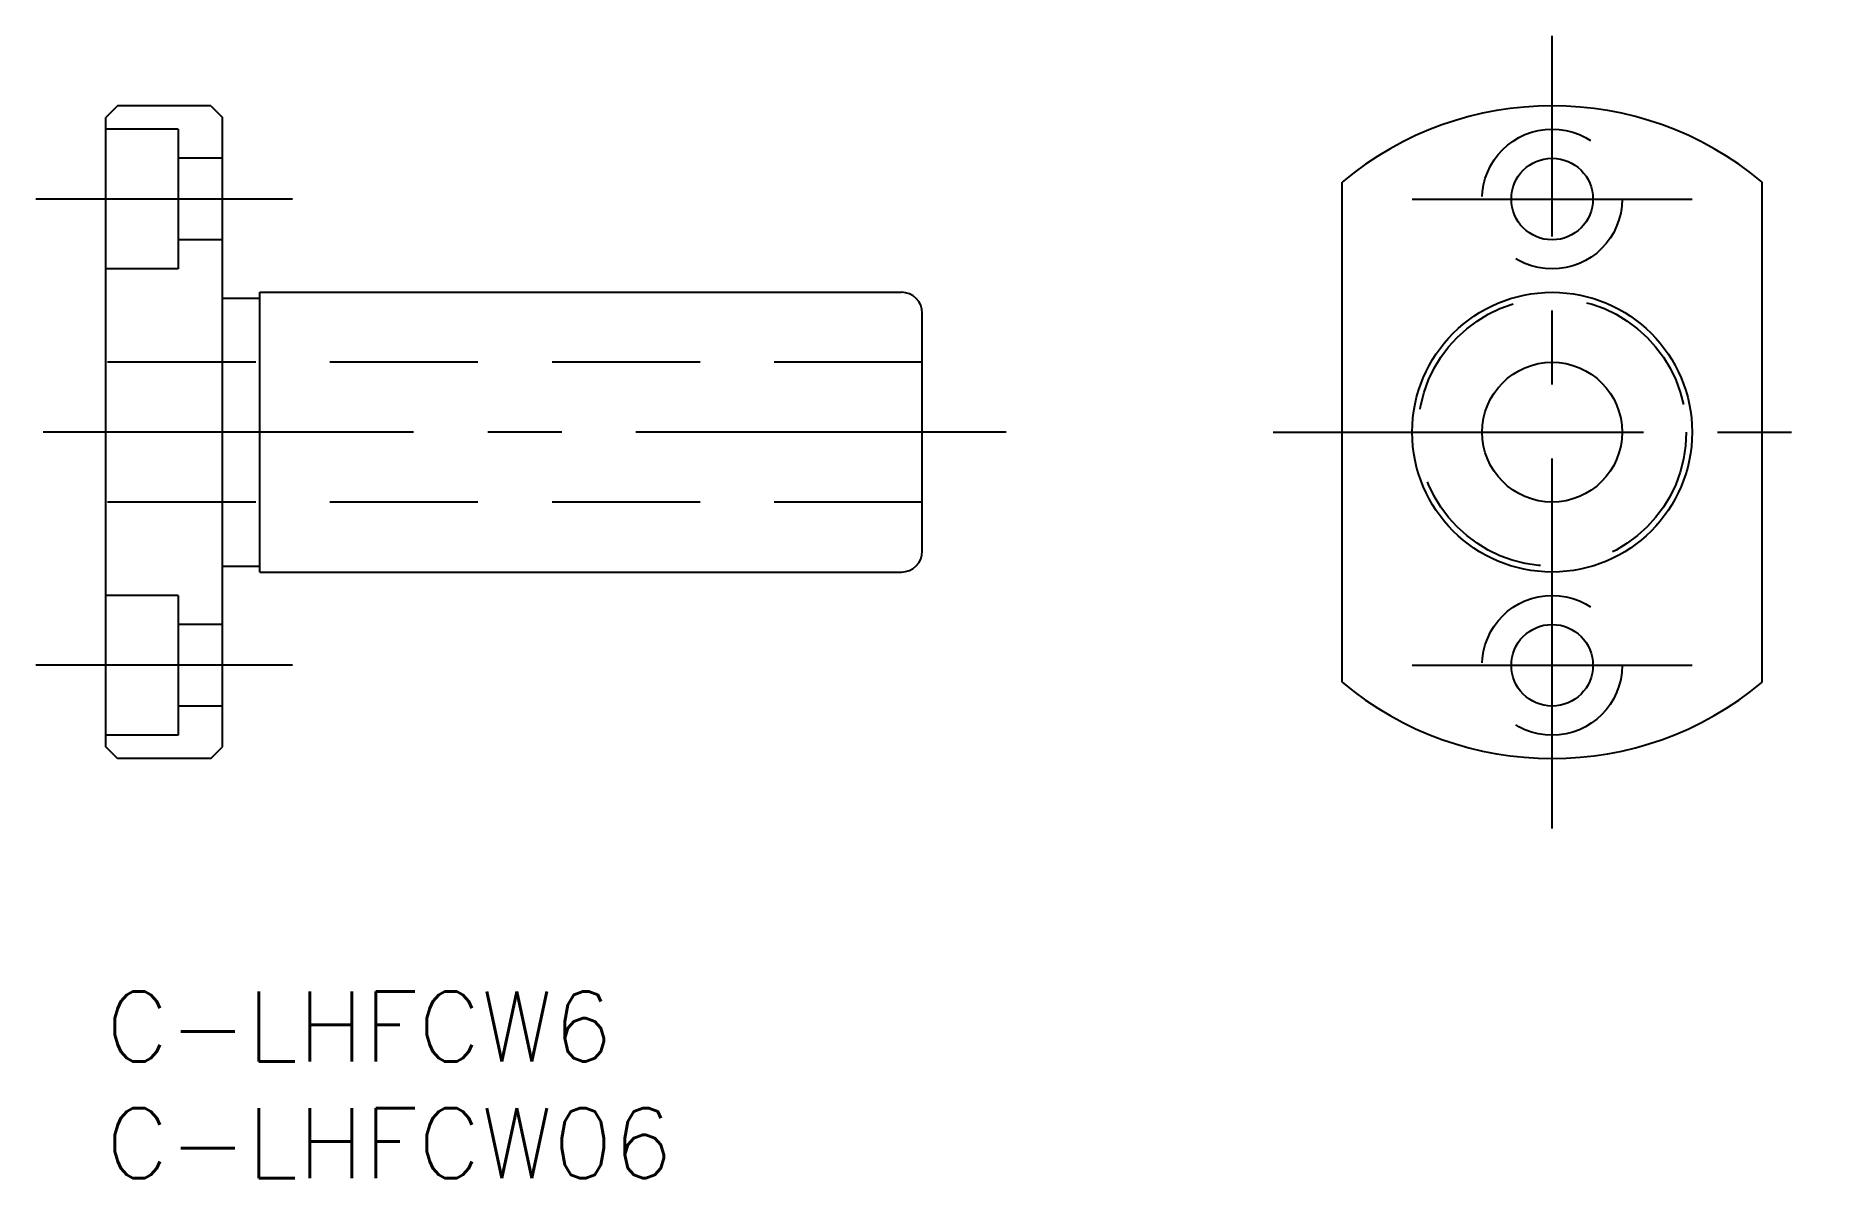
# Model space of a CAD drawing. Extents: x -3 to 74, y -8 to 41.
import ezdxf

# ---------------------------------------------------------------- set-up
doc = ezdxf.new("R2010")
doc.units = 0
doc.header["$LTSCALE"] = 0.5
doc.linetypes.add('CENTER', pattern=[50.8, 31.75, -6.35, 6.35, -6.35])
doc.linetypes.add('DASHED', pattern=[19.05, 12.7, -6.35])
for name, color, linetype in [('MSM_CENTER', 1, 'CENTER'), ('MSM_CONTINUOUS', 7, 'CONTINUOUS'), ('MSM_DASHED', 4, 'DASHED'), ('MSM_PART_NUMBER', 7, 'CONTINUOUS')]:
    doc.layers.add(name, color=color, linetype=linetype)
doc.styles.get("Standard").update_dxf_attribs({"font": 'txt.shx', "height": 1, "bigfont": 'bigfont.shx'})

# ---------------------------------------------------------------- blocks, each defined once
blk = doc.blocks.new('*U25')
at = {"layer": 'MSM_PART_NUMBER'}
blk.add_text('C-LHFCW6', height=3, dxfattribs=at).set_placement((0, -3))
blk = doc.blocks.new('*U26')
at = {"layer": 'MSM_PART_NUMBER'}
blk.add_text('C-LHFCW06', height=3, dxfattribs=at).set_placement((0, -8))

msp = doc.modelspace()

# ---------------------------------------------------------------- linework, layer by layer
at = {"layer": 'MSM_CENTER'}
for p, q in [((62, 7), (62, 41)), ((8, 34), (-3, 34)), ((56, 34), (68, 34)), ((38.592, 24), (-3, 24)), ((50.042, 24), (73.958, 24)), ((8, 14), (-3, 14)), ((56, 14), (68, 14))]:
    msp.add_line(p, q, dxfattribs=at)
at = {"layer": 'MSM_CONTINUOUS'}
for p, q in [((0.5, 38), (0, 37.5)), ((4.5, 38), (0.5, 38)), ((4.5, 38), (5, 37.5)), ((0, 10.5), (0, 37.5)), ((5, 10.5), (5, 37.5)), ((53, 13.276), (53, 34.724)), ((71, 13.276), (71, 34.724)), ((5, 29.75), (6.6, 29.75)), ((6.6, 30), (34.1, 30)), ((6.6, 18), (6.6, 30)), ((35, 18.9), (35, 29.1)), ((5, 18.25), (6.6, 18.25)), ((6.6, 18), (34.1, 18)), ((0.5, 10), (0, 10.5)), ((4.5, 10), (5, 10.5)), ((4.5, 10), (0.5, 10))]:
    msp.add_line(p, q, dxfattribs=at)
for centre, radius in [((62, 34), 1.75), ((62, 24), 6), ((62, 24), 3), ((62, 14), 1.75)]:
    msp.add_circle(centre, radius, dxfattribs=at)
for centre, radius, start, end in [((62, 24), 14, 49.9948, 130.0052), ((34.1, 29.1), 0.9, 0, 90), ((34.1, 18.9), 0.9, 270, 0), ((62, 24), 14, 229.9948, 310.0052)]:
    msp.add_arc(centre, radius, start, end, dxfattribs=at)
at = {"layer": 'MSM_DASHED'}
for p, q in [((3.1, 37), (0, 37)), ((3.1, 37), (3.1, 31)), ((5, 35.75), (3.1, 35.75)), ((5, 32.25), (3.1, 32.25)), ((3.1, 31), (0, 31)), ((35, 27), (0, 27)), ((35, 21), (0, 21)), ((3.1, 17), (0, 17)), ((3.1, 17), (3.1, 11)), ((5, 15.75), (3.1, 15.75)), ((5, 12.25), (3.1, 12.25)), ((3.1, 11), (0, 11))]:
    msp.add_line(p, q, dxfattribs=at)
for centre, radius in [((62, 34), 3), ((62, 24), 5.75), ((62, 14), 3)]:
    msp.add_circle(centre, radius, dxfattribs=at)

# ---------------------------------------------------------------- block references
at = {"layer": 'MSM_CONTINUOUS'}
for name in ['*U25', '*U26']:
    msp.add_blockref(name, (0, 0), dxfattribs=at)

doc.saveas('drawing.dxf')
